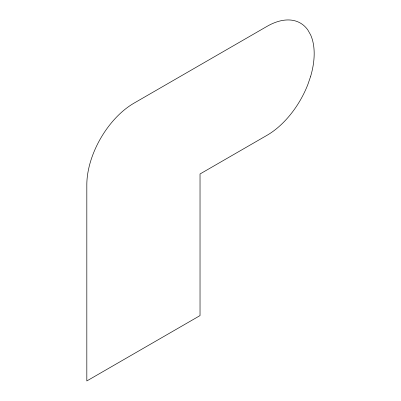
<?xml version="1.0" encoding="UTF-8"?>
<svg xmlns="http://www.w3.org/2000/svg" width="401" height="401" viewBox="0 0 401 401"><rect width="100%" height="100%" fill="white"/><g stroke="black" fill="none" stroke-linecap="round" stroke-linejoin="round"><path stroke-width="0.6" d="M310.59 76.521L307.858 84.486A66.706 38.516 -60 0 1 267.011 135.302L200.029 173.974L200.029 315.592L86.822 380.95L86.822 184.866A66.706 38.516 -60 0 1 133.989 103.167L267.011 26.371A66.706 38.516 -60 0 1 307.858 30.02L310.59 34.832A66.706 38.516 -60 0 1 310.59 76.521"/></g></svg>
